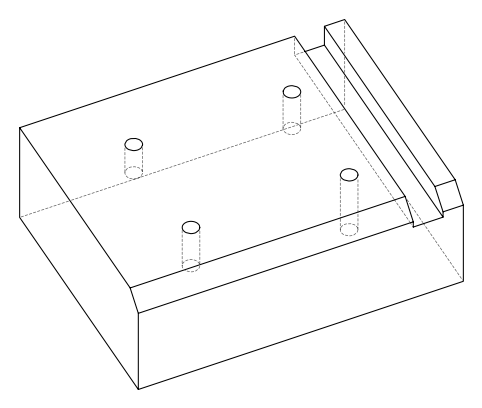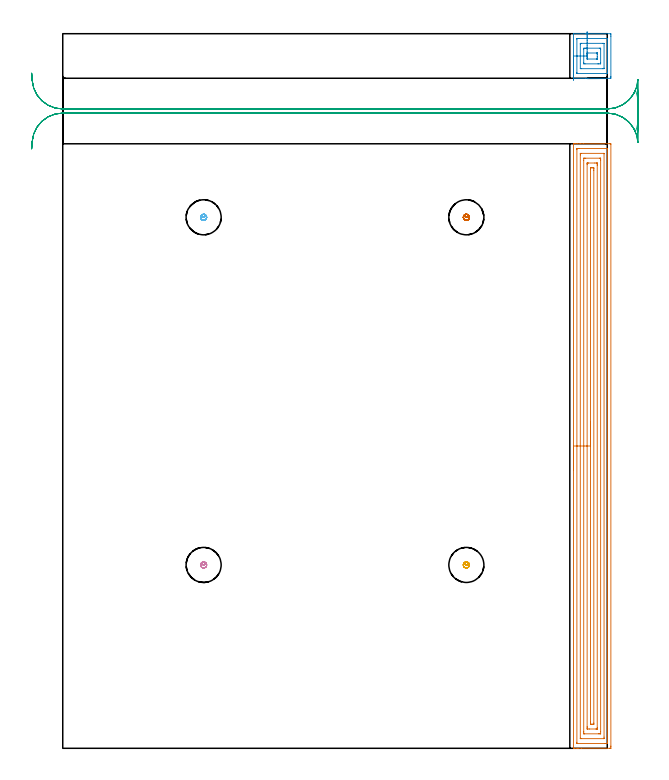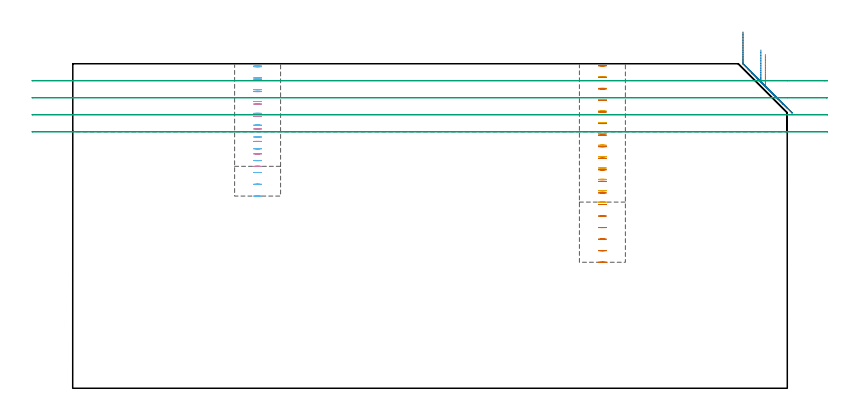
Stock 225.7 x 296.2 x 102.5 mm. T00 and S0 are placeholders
(PLAN: 7 operations, 2 tool changes, 20.4 min)
(1 AREA_MILL | FG_CHAMFER_SURFACE | UGT0205_001 | 12.29 min | 30983 mm3)
(2 AREA_MILL_1 | FG_CHAMFER_SURFACE_1 | UGT0205_001 | 1.13 min | 3100 mm3)
(3 MILL_RECTANGULAR_SLOT | SLOT_RECTANGULAR | UGT0201_109 | Follow Part, ap 6.35, ae 75% | 4.49 min | 129749 mm3)
(4 MILL_BLIND_HOLE_FROM_SOLID_MATERIAL | STEP1POCKET | NXT0201_011 | Spiral | 0.43 min | 5351 mm3)
(5 MILL_BLIND_HOLE_FROM_SOLID_MATERIAL_1 | STEP1POCKET_1 | NXT0201_011 | Spiral | 0.62 min | 7259 mm3)
(6 MILL_BLIND_HOLE_FROM_SOLID_MATERIAL_2 | STEP1POCKET_2 | NXT0201_011 | Spiral | 0.58 min | 6865 mm3)
(7 MILL_BLIND_HOLE_FROM_SOLID_MATERIAL_3 | STEP1POCKET_3 | NXT0201_011 | Spiral | 0.86 min | 10353 mm3)
(TOOL UGT0205_001 | Chamfer Mill 20 x 3 x 45 deg. | D20 FL50 Z2)
(TOOL UGT0201_109 | End Mill 25.4 mm | D25.4 FL25 Z2)
(TOOL NXT0201_011 | ENDMILL 12mm [2P460-1200-NA 1630] | D12 FL38 Z6)
(OP 1 AREA_MILL)
G17 G21 G94 G90
T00 M6
G54
G17 G0 G90 X211.7 Y115.3 S1061 M3
G43 Z112.5 H0
G94 G1 Y115.338 Z111.628 F250.
Y115.452 Z110.763
Y115.641 Z109.912
Y115.903 Z109.08
Y116.237 Z108.274
Y116.64 Z107.5
Y117.108 Z106.764
Y117.64 Z106.072
Y118.229 Z105.429
Y118.872 Z104.84
Y119.564 Z104.308
Y120.3 Z103.84
Y121.074 Z103.437
Y121.88 Z103.103
Y122.712 Z102.841
Y123.563 Z102.652
Y124.428 Z102.538
Y125.3 Z102.5
Y250.423
X211.703 Y250.59 Z102.488
X211.762 Y250.593 Z102.43
X212.181 Y250.6 Z102.019
X212.496 Z101.704
X213.201 Z100.994
X214.447 Z99.75
X215.879 Z98.316
X226.591 Z87.606
X226.863 Y250.598 Z87.334
X227.192 Y250.59 Z87.006
X227.199 Y250.262 Z86.999
X227.2 Y0.908 Z87.
X227.199 Y0.623 Z87.001
X227.194 Y0.021 Z87.004
X227.192 Y0.007 Z87.006
X226.591 Y0. Z87.606
X214.987 Z99.208
X213.554 Z100.642
X213.201 Z100.994
X212.181 Z102.019
X211.764 Z102.427
X211.729 Z102.462
X211.703 Y0.009 Z102.488
X211.7 Y0.176 Z102.5
Y125.3
X213.114 Z101.086
Y248.276
X213.115 Y248.363 Z101.085
X213.119 Y248.537 Z101.081
X213.121 Y248.583 Z101.079
X213.127 Y248.591 Z101.073
X213.15 Y248.594 Z101.05
X213.201 Y248.597 Z100.999
X213.684 Y248.6 Z100.516
X214.094 Z100.106
X225.699 Y248.599 Z88.501
X225.757 Y248.598 Z88.443
X225.774 Y248.595 Z88.426
X225.777 Y248.592 Z88.423
X225.78 Y248.566 Z88.42
X225.784 Y248.451 Z88.416
X225.786 Y248.276 Z88.414
Y248.189
Y2.324
X225.785 Y2.237 Z88.415
X225.781 Y2.063 Z88.419
X225.779 Y2.017 Z88.421
X225.773 Y2.009 Z88.427
X225.75 Y2.006 Z88.45
X225.699 Y2.003 Z88.501
X225.216 Y2. Z88.984
X224.806 Z89.394
X213.201 Y2.001 Z100.999
X213.143 Y2.002 Z101.057
X213.127 Y2.005 Z101.073
X213.123 Y2.008 Z101.077
X213.12 Y2.034 Z101.08
X213.116 Y2.149 Z101.084
X213.114 Y2.498 Z101.086
Y125.3
X214.528 Z99.672
X214.529 Y245.966 Z99.671
X214.53 Y246.402 Z99.67
X214.532 Y246.516 Z99.668
X214.535 Y246.571 Z99.665
X214.539 Y246.59 Z99.661
X214.591 Y246.593 Z99.609
X214.79 Y246.599 Z99.41
X224.112 Z90.088
X224.244 Y246.596 Z89.956
X224.349 Y246.59 Z89.851
X224.366 Y246.586 Z89.834
X224.368 Y246.579 Z89.832
X224.37 Y246.554 Z89.83
X224.371 Y246.402 Z89.829
Y4.634
X224.37 Y4.198 Z89.83
X224.368 Y4.084 Z89.832
X224.365 Y4.029 Z89.835
X224.361 Y4.01 Z89.839
X224.309 Y4.007 Z89.891
X224.11 Y4.001 Z90.09
X214.789 Z99.411
X214.656 Y4.004 Z99.544
X214.552 Y4.01 Z99.648
X214.534 Y4.014 Z99.666
X214.532 Y4.021 Z99.668
X214.53 Y4.046 Z99.67
X214.529 Y4.198 Z99.671
X214.528 Y125.3 Z99.672
X215.943 Z98.257
Y243.72
X215.949 Y244.544 Z98.251
X215.954 Y244.59 Z98.246
X216.004 Y244.594 Z98.196
X216.113 Y244.598 Z98.087
X216.333 Y244.6 Z97.867
X216.772 Z97.428
X222.574 Z91.626
X222.789 Y244.598 Z91.411
X222.897 Y244.595 Z91.303
X222.945 Y244.59 Z91.255
X222.95 Y244.556 Z91.25
X222.957 Y243.784 Z91.243
Y243.72
Y6.88
X222.951 Y6.056 Z91.249
X222.946 Y6.01 Z91.254
X222.897 Y6.005 Z91.303
X222.787 Y6.002 Z91.413
X222.567 Y6. Z91.633
X222.128 Z92.072
X216.326 Z97.874
X216.111 Y6.002 Z98.089
X216.003 Y6.005 Z98.197
X215.955 Y6.01 Z98.245
X215.95 Y6.044 Z98.25
X215.943 Y6.816 Z98.257
Y6.88
Y125.3
X217.357 Z96.843
Y241.933
X217.358 Y242.24 Z96.842
X217.363 Y242.549 Z96.837
X217.364 Y242.584 Z96.836
X217.375 Y242.59 Z96.825
X217.415 Y242.594 Z96.785
X217.498 Y242.598 Z96.702
X217.665 Y242.6 Z96.535
X217.891 Z96.309
X220.569 Z93.631
X221.235 Y242.598 Z92.965
X221.465 Y242.596 Z92.735
X221.526 Y242.59 Z92.674
X221.536 Y242.573 Z92.664
X221.539 Y242.523 Z92.661
X221.542 Y241.933 Z92.658
X221.543 Y241.625 Z92.657
Y8.667
X221.542 Y8.36 Z92.658
X221.537 Y8.051 Z92.663
X221.536 Y8.016 Z92.664
X221.525 Y8.01 Z92.675
X221.485 Y8.006 Z92.715
X221.402 Y8.002 Z92.798
X221.235 Y8. Z92.965
X221.009 Z93.191
X218.331 Z95.869
X217.665 Y8.002 Z96.535
X217.435 Y8.004 Z96.765
X217.374 Y8.01 Z96.826
X217.364 Y8.027 Z96.836
X217.361 Y8.077 Z96.839
X217.358 Y8.667 Z96.842
X217.357 Y8.975 Z96.843
Y125.3
X218.771 Z95.429
Y240.145
X218.774 Y240.485 Z95.426
X218.776 Y240.569 Z95.424
X218.777 Y240.584 Z95.423
X218.791 Y240.59 Z95.409
X218.845 Y240.594 Z95.355
X218.997 Y240.599 Z95.203
X219.45 Z94.75
X219.89 Y240.598 Z94.31
X220.08 Y240.592 Z94.12
X220.121 Y240.59 Z94.079
X220.124 Y240.52 Z94.076
X220.127 Y240.361 Z94.073
X220.128 Y240.145 Z94.072
X220.129 Y239.466 Z94.071
Y10.455
X220.126 Y10.115 Z94.074
X220.124 Y10.031 Z94.076
X220.123 Y10.016 Z94.077
X220.109 Y10.01 Z94.091
X220.055 Y10.006 Z94.145
X219.903 Y10.001 Z94.297
X219.45 Z94.75
X219.01 Y10.002 Z95.19
X218.82 Y10.008 Z95.38
X218.779 Y10.01 Z95.421
X218.776 Y10.08 Z95.424
X218.773 Y10.239 Z95.427
X218.772 Y10.455 Z95.428
X218.771 Y11.134 Z95.429
Y125.3
Y126.172 Z95.467
Y127.036 Z95.581
Y127.888 Z95.77
Y128.72 Z96.032
Y129.526 Z96.366
Y130.3 Z96.769
Y131.036 Z97.237
Y131.728 Z97.768
Y132.371 Z98.358
Y132.96 Z99.001
Y133.491 Z99.693
Y133.96 Z100.429
Y134.363 Z101.203
Y134.697 Z102.009
Y134.959 Z102.841
Y135.148 Z103.692
Y135.262 Z104.557
Y135.3 Z105.429
G0 Z112.5
M5
M2
(OP 2 AREA_MILL_1)
G17 G21 G94 G90
T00 M6
G54
G17 G0 G90 X211.7 Y276.95 S1061 M3
G43 Z112.5 H0
G94 G1 Y276.988 Z111.628 F250.
Y277.102 Z110.763
Y277.291 Z109.912
Y277.553 Z109.08
Y277.887 Z108.274
Y278.29 Z107.5
Y278.758 Z106.764
Y279.29 Z106.072
Y279.879 Z105.429
Y280.522 Z104.84
Y281.214 Z104.308
Y281.95 Z103.84
Y282.724 Z103.437
Y283.53 Z103.103
Y284.362 Z102.841
Y285.213 Z102.652
Y286.078 Z102.538
Y286.95 Z102.5
X211.701 Y296.199 Z102.499
X216.772 Y296.2 Z97.428
X217.665 Z96.529
X227.039 Y296.199 Z87.157
X227.191 Y296.195 Z87.005
X227.197 Y295.758 Z87.003
X227.2 Y295.157 Z87.
Y278.422
X227.198 Y278.142 Z87.002
X227.191 Y277.705 Z87.005
X227.039 Y277.701 Z87.157
X217.665 Y277.7 Z96.529
X216.776 Z97.424
X211.701 Y277.701 Z102.499
X211.7 Y286.95 Z102.5
X213.114 Z101.086
X213.115 Y293.996 Z101.085
X213.117 Y294.08 Z101.083
X213.121 Y294.165 Z101.079
X213.129 Y294.191 Z101.071
X213.15 Y294.194 Z101.05
X213.201 Y294.197 Z100.999
X213.888 Y294.2 Z100.312
X225.493 Y294.199 Z88.707
X225.699 Y294.194 Z88.501
X225.765 Y294.19 Z88.435
X225.779 Y294.179 Z88.421
X225.782 Y294.139 Z88.418
X225.785 Y294.082 Z88.415
X225.786 Y293.996 Z88.414
Y293.91
X225.785 Y279.904 Z88.415
X225.784 Y279.82 Z88.416
X225.779 Y279.734 Z88.421
X225.771 Y279.709 Z88.429
X225.75 Y279.706 Z88.45
X225.699 Y279.703 Z88.501
X225.012 Y279.7 Z89.188
X213.407 Y279.701 Z100.793
X213.201 Y279.706 Z100.999
X213.135 Y279.71 Z101.065
X213.121 Y279.721 Z101.079
X213.118 Y279.761 Z101.082
X213.115 Y279.818 Z101.085
X213.114 Y279.904 Z101.086
Y279.99
Y286.95
X214.528 Z99.672
Y291.806
X214.529 Y291.957 Z99.671
X214.53 Y292.077 Z99.67
X214.534 Y292.157 Z99.666
X214.538 Y292.19 Z99.662
X214.558 Y292.193 Z99.642
X214.987 Y292.2 Z99.213
X215.022 Z99.178
X223.949 Z90.251
X224.331 Y292.19 Z89.869
X224.365 Y292.184 Z89.835
X224.368 Y292.156 Z89.832
X224.371 Y292.113 Z89.829
Y281.943
X224.37 Y281.823 Z89.83
X224.366 Y281.743 Z89.834
X224.362 Y281.71 Z89.838
X224.342 Y281.707 Z89.858
X223.913 Y281.7 Z90.287
X223.878 Z90.322
X214.951 Z99.249
X214.569 Y281.71 Z99.631
X214.535 Y281.716 Z99.665
X214.532 Y281.744 Z99.668
X214.529 Y281.787 Z99.671
X214.528 Y286.95 Z99.672
X215.943 Z98.257
Y289.592
X215.95 Y290.001 Z98.25
X215.958 Y290.19 Z98.242
X216.159 Y290.197 Z98.041
X216.772 Y290.199 Z97.428
X217.049 Y290.2 Z97.151
X222.406 Y290.199 Z91.794
X222.85 Y290.19 Z91.35
X222.95 Y290.183 Z91.25
X222.957 Y289.592 Z91.243
Y284.308
X222.95 Y283.899 Z91.25
X222.942 Y283.71 Z91.258
X222.741 Y283.703 Z91.459
X222.128 Y283.701 Z92.072
X221.851 Y283.7 Z92.349
X216.494 Y283.701 Z97.706
X216.05 Y283.71 Z98.15
X215.95 Y283.717 Z98.25
X215.943 Y284.308 Z98.257
Y286.95
X217.357 Z96.843
Y287.254
X217.358 Y287.831 Z96.842
X217.36 Y288.131 Z96.84
X217.363 Y288.175 Z96.837
X217.366 Y288.19 Z96.834
X217.385 Y288.192 Z96.815
X217.478 Y288.197 Z96.722
X217.665 Y288.199 Z96.535
X221.36 Z92.84
X221.46 Y288.196 Z92.74
X221.525 Y288.191 Z92.675
X221.537 Y288.188 Z92.663
X221.539 Y288.174 Z92.661
X221.541 Y288.134 Z92.659
X221.543 Y287.831 Z92.657
Y287.527
Y286.646
X221.542 Y286.069 Z92.658
X221.54 Y285.769 Z92.66
X221.537 Y285.724 Z92.663
X221.534 Y285.71 Z92.666
X221.515 Y285.708 Z92.685
X221.422 Y285.703 Z92.778
X221.235 Y285.701 Z92.965
X217.54 Z96.66
X217.44 Y285.704 Z96.76
X217.375 Y285.709 Z96.825
X217.363 Y285.712 Z96.837
X217.361 Y285.726 Z96.839
X217.359 Y285.766 Z96.841
X217.357 Y286.069 Z96.843
Y286.373
Y286.95
Y287.821 Z96.881
Y288.686 Z96.995
Y289.538 Z97.184
Y290.37 Z97.446
Y291.176 Z97.78
Y291.95 Z98.183
Y292.686 Z98.651
Y293.378 Z99.182
Y294.021 Z99.772
Y294.61 Z100.415
Y295.142 Z101.107
Y295.61 Z101.843
Y296.013 Z102.617
Y296.347 Z103.423
Y296.609 Z104.255
Y296.798 Z105.106
Y296.912 Z105.971
Y296.95 Z106.843
G0 Z112.5
M5
M2
(OP 3 MILL_RECTANGULAR_SLOT)
G17 G21 G94 G90
T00 M6
G54
G17 G0 G90 X-12.876 Y248.479 S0 M3
G43 Z112.5 H0
Z97.125
G94 G1 X-12.67 Y251.472 F250.
G2 X0. Y263.3 R12.7 F500.
G1 X225.7
G2 X237.374 Y255.6 R12.7
G3 X238.4 Y260.582 R12.7
G1 Y267.709
G3 X238.338 Y268.943 R12.7
X237.374 Y272.699 R12.7
G2 X225.7 Y265. R12.7
G1 X0.
G2 X-12.67 Y276.828 R12.7
G1 X-12.876 Y279.821 F250.
G0 Y248.479 Z91.75
G1 X-12.67 Y251.472
G2 X0. Y263.3 R12.7 F500.
G1 X225.7
G2 X238.016 Y253.7 R12.7
G1 X238.045 Y253.693
G3 X238.4 Y256.657 R12.7
G1 Y271.636
G3 X238.044 Y274.604 R12.7
G1 X238.015 Y274.597
G2 X225.7 Y265. R12.7
G1 X0.
G2 X-12.67 Y276.828 R12.7
G1 X-12.876 Y279.821 F250.
G0 Y248.479 Z86.375
G1 X-12.67 Y251.472
G2 X0. Y263.3 R12.7 F500.
G1 X225.7
G2 X238.39 Y251.104 R12.7
G1 X238.4
Y277.196
X238.39
G2 X225.7 Y265. R12.7
G1 X0.
G2 X-12.67 Y276.828 R12.7
G1 X-12.876 Y279.821 F250.
G0 Y248.479 Z81.
G1 X-12.67 Y251.472
G2 X0. Y263.3 R12.7 F500.
G1 X225.7
G2 X238.39 Y251.104 R12.7
G1 X238.4
Y277.196
X238.39
G2 X225.7 Y265. R12.7
G1 X0.
G2 X-12.67 Y276.828 R12.7
G1 X-12.876 Y279.821 F250.
G0 Z112.5
M5
M2
(OP 4 MILL_BLIND_HOLE_FROM_SOLID_MATERIAL)
G17 G21 G94 G90
T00 M6
G54
G17 G0 G90 X58.4 Y76. S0 M3
G43 Z112.5 H1
Z101.567
G94 G3 X59.025 Y76.625 R0.625 F250.
X58.4 Y77.25 R0.625
X57.15 Y76. R1.25
X58.4 Y77.25 R-1.25
X57.775 Y76.625 R0.625
X58.4 Y76. R0.625
G0 Z97.633
G3 X59.025 Y76.625 R0.625
X58.4 Y77.25 R0.625
X57.15 Y76. R1.25
X58.4 Y77.25 R-1.25
X57.775 Y76.625 R0.625
X58.4 Y76. R0.625
G0 Z93.7
G3 X59.025 Y76.625 R0.625
X58.4 Y77.25 R0.625
X57.15 Y76. R1.25
X58.4 Y77.25 R-1.25
X57.775 Y76.625 R0.625
X58.4 Y76. R0.625
G0 Z89.767
G3 X59.025 Y76.625 R0.625
X58.4 Y77.25 R0.625
X57.15 Y76. R1.25
X58.4 Y77.25 R-1.25
X57.775 Y76.625 R0.625
X58.4 Y76. R0.625
G0 Z85.833
G3 X59.025 Y76.625 R0.625
X58.4 Y77.25 R0.625
X57.15 Y76. R1.25
X58.4 Y77.25 R-1.25
X57.775 Y76.625 R0.625
X58.4 Y76. R0.625
G0 Z81.9
G3 X59.025 Y76.625 R0.625
X58.4 Y77.25 R0.625
X57.15 Y76. R1.25
X58.4 Y77.25 R-1.25
X57.775 Y76.625 R0.625
X58.4 Y76. R0.625
G0 Z77.967
G3 X59.025 Y76.625 R0.625
X58.4 Y77.25 R0.625
X57.15 Y76. R1.25
X58.4 Y77.25 R-1.25
X57.775 Y76.625 R0.625
X58.4 Y76. R0.625
G0 Z74.033
G3 X59.025 Y76.625 R0.625
X58.4 Y77.25 R0.625
X57.15 Y76. R1.25
X58.4 Y77.25 R-1.25
X57.775 Y76.625 R0.625
X58.4 Y76. R0.625
G0 Z70.1
G3 X59.025 Y76.625 R0.625
X58.4 Y77.25 R0.625
X57.15 Y76. R1.25
X58.4 Y77.25 R-1.25
X57.775 Y76.625 R0.625
X58.4 Y76. R0.625
G0 Z112.5
M5
M2
(OP 5 MILL_BLIND_HOLE_FROM_SOLID_MATERIAL_1)
G17 G21 G94 G90
T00 M6
G54
G17 G0 G90 X167.3 Y76. S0 M3
G43 Z112.5 H1
Z101.908
G94 G3 X167.925 Y76.625 R0.625 F250.
X167.3 Y77.25 R0.625
X166.05 Y76. R1.25
X167.3 Y77.25 R-1.25
X166.675 Y76.625 R0.625
X167.3 Y76. R0.625
G0 Z98.315
G3 X167.925 Y76.625 R0.625
X167.3 Y77.25 R0.625
X166.05 Y76. R1.25
X167.3 Y77.25 R-1.25
X166.675 Y76.625 R0.625
X167.3 Y76. R0.625
G0 Z94.723
G3 X167.925 Y76.625 R0.625
X167.3 Y77.25 R0.625
X166.05 Y76. R1.25
X167.3 Y77.25 R-1.25
X166.675 Y76.625 R0.625
X167.3 Y76. R0.625
G0 Z91.131
G3 X167.925 Y76.625 R0.625
X167.3 Y77.25 R0.625
X166.05 Y76. R1.25
X167.3 Y77.25 R-1.25
X166.675 Y76.625 R0.625
X167.3 Y76. R0.625
G0 Z87.538
G3 X167.925 Y76.625 R0.625
X167.3 Y77.25 R0.625
X166.05 Y76. R1.25
X167.3 Y77.25 R-1.25
X166.675 Y76.625 R0.625
X167.3 Y76. R0.625
G0 Z83.946
G3 X167.925 Y76.625 R0.625
X167.3 Y77.25 R0.625
X166.05 Y76. R1.25
X167.3 Y77.25 R-1.25
X166.675 Y76.625 R0.625
X167.3 Y76. R0.625
G0 Z80.354
G3 X167.925 Y76.625 R0.625
X167.3 Y77.25 R0.625
X166.05 Y76. R1.25
X167.3 Y77.25 R-1.25
X166.675 Y76.625 R0.625
X167.3 Y76. R0.625
G0 Z76.762
G3 X167.925 Y76.625 R0.625
X167.3 Y77.25 R0.625
X166.05 Y76. R1.25
X167.3 Y77.25 R-1.25
X166.675 Y76.625 R0.625
X167.3 Y76. R0.625
G0 Z73.169
G3 X167.925 Y76.625 R0.625
X167.3 Y77.25 R0.625
X166.05 Y76. R1.25
X167.3 Y77.25 R-1.25
X166.675 Y76.625 R0.625
X167.3 Y76. R0.625
G0 Z69.577
G3 X167.925 Y76.625 R0.625
X167.3 Y77.25 R0.625
X166.05 Y76. R1.25
X167.3 Y77.25 R-1.25
X166.675 Y76.625 R0.625
X167.3 Y76. R0.625
G0 Z65.985
G3 X167.925 Y76.625 R0.625
X167.3 Y77.25 R0.625
X166.05 Y76. R1.25
X167.3 Y77.25 R-1.25
X166.675 Y76.625 R0.625
X167.3 Y76. R0.625
G0 Z62.392
G3 X167.925 Y76.625 R0.625
X167.3 Y77.25 R0.625
X166.05 Y76. R1.25
X167.3 Y77.25 R-1.25
X166.675 Y76.625 R0.625
X167.3 Y76. R0.625
G0 Z58.8
G3 X167.925 Y76.625 R0.625
X167.3 Y77.25 R0.625
X166.05 Y76. R1.25
X167.3 Y77.25 R-1.25
X166.675 Y76.625 R0.625
X167.3 Y76. R0.625
G0 Z112.5
M5
M2
(OP 6 MILL_BLIND_HOLE_FROM_SOLID_MATERIAL_2)
G17 G21 G94 G90
T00 M6
G54
G17 G0 G90 X58.4 Y220.1 S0 M3
G43 Z112.5 H1
Z101.767
G94 G3 X59.025 Y220.725 R0.625 F250.
X58.4 Y221.35 R0.625
X57.15 Y220.1 R1.25
X58.4 Y221.35 R-1.25
X57.775 Y220.725 R0.625
X58.4 Y220.1 R0.625
G0 Z98.033
G3 X59.025 Y220.725 R0.625
X58.4 Y221.35 R0.625
X57.15 Y220.1 R1.25
X58.4 Y221.35 R-1.25
X57.775 Y220.725 R0.625
X58.4 Y220.1 R0.625
G0 Z94.3
G3 X59.025 Y220.725 R0.625
X58.4 Y221.35 R0.625
X57.15 Y220.1 R1.25
X58.4 Y221.35 R-1.25
X57.775 Y220.725 R0.625
X58.4 Y220.1 R0.625
G0 Z90.567
G3 X59.025 Y220.725 R0.625
X58.4 Y221.35 R0.625
X57.15 Y220.1 R1.25
X58.4 Y221.35 R-1.25
X57.775 Y220.725 R0.625
X58.4 Y220.1 R0.625
G0 Z86.833
G3 X59.025 Y220.725 R0.625
X58.4 Y221.35 R0.625
X57.15 Y220.1 R1.25
X58.4 Y221.35 R-1.25
X57.775 Y220.725 R0.625
X58.4 Y220.1 R0.625
G0 Z83.1
G3 X59.025 Y220.725 R0.625
X58.4 Y221.35 R0.625
X57.15 Y220.1 R1.25
X58.4 Y221.35 R-1.25
X57.775 Y220.725 R0.625
X58.4 Y220.1 R0.625
G0 Z79.367
G3 X59.025 Y220.725 R0.625
X58.4 Y221.35 R0.625
X57.15 Y220.1 R1.25
X58.4 Y221.35 R-1.25
X57.775 Y220.725 R0.625
X58.4 Y220.1 R0.625
G0 Z75.633
G3 X59.025 Y220.725 R0.625
X58.4 Y221.35 R0.625
X57.15 Y220.1 R1.25
X58.4 Y221.35 R-1.25
X57.775 Y220.725 R0.625
X58.4 Y220.1 R0.625
G0 Z71.9
G3 X59.025 Y220.725 R0.625
X58.4 Y221.35 R0.625
X57.15 Y220.1 R1.25
X58.4 Y221.35 R-1.25
X57.775 Y220.725 R0.625
X58.4 Y220.1 R0.625
G0 Z68.167
G3 X59.025 Y220.725 R0.625
X58.4 Y221.35 R0.625
X57.15 Y220.1 R1.25
X58.4 Y221.35 R-1.25
X57.775 Y220.725 R0.625
X58.4 Y220.1 R0.625
G0 Z64.433
G3 X59.025 Y220.725 R0.625
X58.4 Y221.35 R0.625
X57.15 Y220.1 R1.25
X58.4 Y221.35 R-1.25
X57.775 Y220.725 R0.625
X58.4 Y220.1 R0.625
G0 Z60.7
G3 X59.025 Y220.725 R0.625
X58.4 Y221.35 R0.625
X57.15 Y220.1 R1.25
X58.4 Y221.35 R-1.25
X57.775 Y220.725 R0.625
X58.4 Y220.1 R0.625
G0 Z112.5
M5
M2
(OP 7 MILL_BLIND_HOLE_FROM_SOLID_MATERIAL_3)
G17 G21 G94 G90
T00 M6
G54
G17 G0 G90 X167.3 Y220.1 S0 M3
G43 Z112.5 H1
Z101.85
G94 G3 X167.925 Y220.725 R0.625 F250.
X167.3 Y221.35 R0.625
X166.05 Y220.1 R1.25
X167.3 Y221.35 R-1.25
X166.675 Y220.725 R0.625
X167.3 Y220.1 R0.625
G0 Z98.2
G3 X167.925 Y220.725 R0.625
X167.3 Y221.35 R0.625
X166.05 Y220.1 R1.25
X167.3 Y221.35 R-1.25
X166.675 Y220.725 R0.625
X167.3 Y220.1 R0.625
G0 Z94.55
G3 X167.925 Y220.725 R0.625
X167.3 Y221.35 R0.625
X166.05 Y220.1 R1.25
X167.3 Y221.35 R-1.25
X166.675 Y220.725 R0.625
X167.3 Y220.1 R0.625
G0 Z90.9
G3 X167.925 Y220.725 R0.625
X167.3 Y221.35 R0.625
X166.05 Y220.1 R1.25
X167.3 Y221.35 R-1.25
X166.675 Y220.725 R0.625
X167.3 Y220.1 R0.625
G0 Z87.25
G3 X167.925 Y220.725 R0.625
X167.3 Y221.35 R0.625
X166.05 Y220.1 R1.25
X167.3 Y221.35 R-1.25
X166.675 Y220.725 R0.625
X167.3 Y220.1 R0.625
G0 Z83.6
G3 X167.925 Y220.725 R0.625
X167.3 Y221.35 R0.625
X166.05 Y220.1 R1.25
X167.3 Y221.35 R-1.25
X166.675 Y220.725 R0.625
X167.3 Y220.1 R0.625
G0 Z79.95
G3 X167.925 Y220.725 R0.625
X167.3 Y221.35 R0.625
X166.05 Y220.1 R1.25
X167.3 Y221.35 R-1.25
X166.675 Y220.725 R0.625
X167.3 Y220.1 R0.625
G0 Z76.3
G3 X167.925 Y220.725 R0.625
X167.3 Y221.35 R0.625
X166.05 Y220.1 R1.25
X167.3 Y221.35 R-1.25
X166.675 Y220.725 R0.625
X167.3 Y220.1 R0.625
G0 Z72.65
G3 X167.925 Y220.725 R0.625
X167.3 Y221.35 R0.625
X166.05 Y220.1 R1.25
X167.3 Y221.35 R-1.25
X166.675 Y220.725 R0.625
X167.3 Y220.1 R0.625
G0 Z69.
G3 X167.925 Y220.725 R0.625
X167.3 Y221.35 R0.625
X166.05 Y220.1 R1.25
X167.3 Y221.35 R-1.25
X166.675 Y220.725 R0.625
X167.3 Y220.1 R0.625
G0 Z65.35
G3 X167.925 Y220.725 R0.625
X167.3 Y221.35 R0.625
X166.05 Y220.1 R1.25
X167.3 Y221.35 R-1.25
X166.675 Y220.725 R0.625
X167.3 Y220.1 R0.625
G0 Z61.7
G3 X167.925 Y220.725 R0.625
X167.3 Y221.35 R0.625
X166.05 Y220.1 R1.25
X167.3 Y221.35 R-1.25
X166.675 Y220.725 R0.625
X167.3 Y220.1 R0.625
G0 Z58.05
G3 X167.925 Y220.725 R0.625
X167.3 Y221.35 R0.625
X166.05 Y220.1 R1.25
X167.3 Y221.35 R-1.25
X166.675 Y220.725 R0.625
X167.3 Y220.1 R0.625
G0 Z54.4
G3 X167.925 Y220.725 R0.625
X167.3 Y221.35 R0.625
X166.05 Y220.1 R1.25
X167.3 Y221.35 R-1.25
X166.675 Y220.725 R0.625
X167.3 Y220.1 R0.625
G0 Z50.75
G3 X167.925 Y220.725 R0.625
X167.3 Y221.35 R0.625
X166.05 Y220.1 R1.25
X167.3 Y221.35 R-1.25
X166.675 Y220.725 R0.625
X167.3 Y220.1 R0.625
G0 Z47.1
G3 X167.925 Y220.725 R0.625
X167.3 Y221.35 R0.625
X166.05 Y220.1 R1.25
X167.3 Y221.35 R-1.25
X166.675 Y220.725 R0.625
X167.3 Y220.1 R0.625
G0 Z43.45
G3 X167.925 Y220.725 R0.625
X167.3 Y221.35 R0.625
X166.05 Y220.1 R1.25
X167.3 Y221.35 R-1.25
X166.675 Y220.725 R0.625
X167.3 Y220.1 R0.625
G0 Z39.8
G3 X167.925 Y220.725 R0.625
X167.3 Y221.35 R0.625
X166.05 Y220.1 R1.25
X167.3 Y221.35 R-1.25
X166.675 Y220.725 R0.625
X167.3 Y220.1 R0.625
G0 Z112.5
M5
M2
